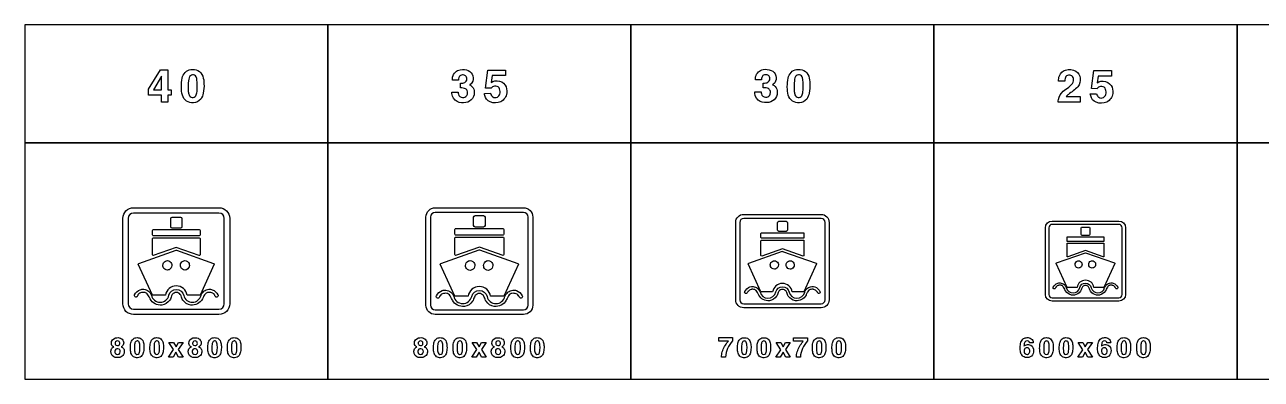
# Model space of a CAD drawing. Extents: x 0 to 18160, y 0 to 2655.
# Drawn here: x 0 to 9262, y 0 to 2655 of the extents above; entities that cross this region are included whole.
import ezdxf

# ---------------------------------------------------------------- set-up
doc = ezdxf.new("R2010")
doc.units = 0
doc.header["$MEASUREMENT"] = 0

msp = doc.modelspace()

# ---------------------------------------------------------------- linework, layer by layer
for points in [[(0, 1770), (2270, 1770), (2270, 2655), (0, 2655)], [(2270, 1770), (4540, 1770), (4540, 2655), (2270, 2655)], [(4540, 1770), (6810, 1770), (6810, 2655), (4540, 2655)], [(6810, 1770), (9080, 1770), (9080, 2655), (6810, 2655)], [(9080, 1770), (11350, 1770), (11350, 2655), (9080, 2655)], [(927.496, 2171.35), (1017.9, 2317.79), (1070.98, 2317.79), (1070.98, 2166.57), (1097.95, 2166.57), (1097.95, 2128.53), (1070.98, 2128.53), (1070.98, 2076.28), (1023.46, 2076.28), (1023.46, 2128.53), (927.496, 2128.53)], [(1023.46, 2269.13), (963.474, 2166.57), (1023.46, 2166.57)], [(0, 0), (2270, 0), (2270, 1770), (0, 1770)], [(2270, 0), (4540, 0), (4540, 1770), (2270, 1770)], [(4540, 0), (6810, 0), (6810, 1770), (4540, 1770)], [(6810, 0), (9080, 0), (9080, 1770), (6810, 1770)], [(9080, 0), (11350, 0), (11350, 1770), (9080, 1770)], [(1115.2, 221.769), (1080.08, 276.319), (1114.84, 276.319), (1133.11, 242.267), (1151.83, 276.319), (1185.98, 276.319), (1150.44, 222.29), (1186.95, 166.272), (1152.4, 166.272), (1132.54, 202.362), (1112.14, 166.272), (1077.99, 166.272)], [(3385.19, 221.769), (3350.07, 276.319), (3384.84, 276.319), (3403.11, 242.267), (3421.83, 276.319), (3455.97, 276.319), (3420.43, 222.29), (3456.95, 166.271), (3422.4, 166.271), (3402.54, 202.361), (3382.14, 166.271), (3347.99, 166.271)], [(5662.41, 221.387), (5627.29, 275.936), (5662.06, 275.936), (5680.33, 241.884), (5699.05, 275.936), (5733.19, 275.936), (5697.65, 221.908), (5734.17, 165.889), (5699.62, 165.889), (5679.76, 201.979), (5659.35, 165.889), (5625.21, 165.889)], [(7925.79, 221.523), (7890.67, 276.072), (7925.43, 276.072), (7943.7, 242.02), (7962.42, 276.072), (7996.57, 276.072), (7961.03, 222.044), (7997.54, 166.025), (7962.99, 166.025), (7943.13, 202.115), (7922.73, 166.025), (7888.58, 166.025)]]:
    msp.add_lwpolyline(points, close=True)
for points in [[(1173.29, 2191.65, -0.0563084), (1179.33, 2254.48, -0.130301), (1201.53, 2298.28, -0.174843), (1243.35, 2319.69, -0.147552), (1296.47, 2313.05, -0.192146), (1333.28, 2269.88, -0.0833996), (1342.52, 2212.85, -0.0545507), (1337.51, 2142.08, -0.116773), (1318.43, 2098, -0.221099), (1263.57, 2070.32, -0.162564), (1212.11, 2082.84, -0.174743), (1180.84, 2128.26, -0.0640867), (1173.37, 2186.95)], [(3199.84, 2150.87), (3246.2, 2150.87, 0.0411845), (3248.26, 2135.66, 0.335066), (3278.75, 2110.39, 0.276505), (3310.74, 2124.92, 0.158203), (3316.31, 2145.65, 0.0878221), (3313.34, 2161.57, 0.217575), (3294.82, 2178.43, 0.0882727), (3273.57, 2181.56), (3262.75, 2181.56), (3262.75, 2216.82, 0.0282129), (3282.34, 2217.42, 0.50028), (3309.32, 2262.91, 0.235001), (3290.79, 2277.96, 0.165496), (3265.12, 2275.67, 0.220849), (3250.9, 2259.12, 0.055705), (3248.02, 2240.92), (3203.2, 2240.92, -0.0488003), (3204.97, 2263.51, -0.30773), (3262.59, 2318.01, -0.146685), (3322.07, 2312.08, -0.469869), (3348.61, 2219.31, -0.0891152), (3336.57, 2207.54), (3332.3, 2204.54, -0.0245333), (3343.48, 2198.14, -0.202429), (3365.75, 2161.45, -0.422325), (3303.08, 2072, -0.154301), (3238.98, 2079.19, -0.287878), (3199.96, 2139.89, -0.0143877)], [(3442.43, 2139.57), (3489.39, 2141.35, 0.0452719), (3495.79, 2125.12, 0.0567733), (3500.53, 2118.25, 0.070207), (3504.95, 2114.77, 0.264984), (3540.97, 2112.87, 0.20748), (3558.38, 2135.98, 0.147389), (3557.24, 2174.01, 0.308532), (3527.86, 2195.42, 0.215743), (3498.08, 2185.19, 0.028781), (3492.71, 2178.95), (3450.09, 2180.96), (3467.91, 2315.64), (3601.95, 2315.64), (3601.95, 2273.77), (3501.51, 2273.77), (3492.55, 2221.76, -0.0211252), (3505.46, 2229.3, -0.121371), (3538.8, 2235.15, -0.244671), (3598.59, 2203.2, -0.173069), (3610.16, 2144.07, -0.256779), (3564.98, 2078.08, -0.199585), (3485.44, 2077.01, -0.245625), (3445.16, 2125.91, -0.0170062)], [(5469.08, 2152.29), (5515.45, 2152.29, 0.0411845), (5517.5, 2137.08, 0.335066), (5547.99, 2111.8, 0.276505), (5579.98, 2126.34, 0.158203), (5585.55, 2147.07, 0.0878221), (5582.59, 2162.99, 0.217575), (5564.07, 2179.85, 0.0882727), (5542.82, 2182.97), (5532, 2182.97), (5532, 2218.24, 0.0282129), (5551.59, 2218.83, 0.50028), (5578.56, 2264.33, 0.235001), (5560.04, 2279.38, 0.165496), (5534.37, 2277.09, 0.220849), (5520.15, 2260.54, 0.055705), (5517.27, 2242.33), (5472.44, 2242.33, -0.0488003), (5474.22, 2264.92, -0.30773), (5531.84, 2319.43, -0.146685), (5591.32, 2313.5, -0.469869), (5617.86, 2220.73, -0.0891152), (5605.81, 2208.96), (5601.55, 2205.96, -0.0245333), (5612.72, 2199.56, -0.202429), (5635, 2162.87, -0.422325), (5572.32, 2073.41, -0.154301), (5508.22, 2080.6, -0.287878), (5469.2, 2141.31, -0.0143877)], [(5711.68, 2191.65, -0.0563084), (5717.72, 2254.48, -0.130301), (5739.91, 2298.28, -0.174843), (5781.74, 2319.69, -0.147552), (5834.86, 2313.05, -0.192146), (5871.67, 2269.88, -0.0833996), (5880.91, 2212.85, -0.0545507), (5875.89, 2142.08, -0.116773), (5856.82, 2098, -0.221099), (5801.96, 2070.32, -0.162564), (5750.5, 2082.84, -0.174743), (5719.22, 2128.26, -0.0640867), (5711.76, 2186.95)], [(7741.06, 2074.79, -0.0640343), (7742.32, 2095.72, -0.161687), (7778.14, 2156.27, -0.0283718), (7819.97, 2188.65, 0.0545111), (7840.86, 2206.58, 0.192461), (7855.83, 2246.12, 0.234238), (7842.24, 2272.5, 0.196223), (7816.93, 2277.28, 0.252425), (7795.01, 2260.1, 0.0856617), (7790.86, 2243.08, 0.0202329), (7790.15, 2231.39), (7743.51, 2231.39, -0.0983795), (7749.55, 2272.7, -0.245047), (7795.72, 2315.83, -0.207102), (7872.69, 2307.49, -0.233443), (7905.15, 2255.16, -0.20961), (7886.99, 2190.98, -0.0785124), (7853.06, 2159.51, 0.0107372), (7817.24, 2133.72, 0.0665092), (7801.37, 2117.68), (7905.86, 2117.68), (7905.86, 2074.79)], [(1224.67, 2161.12, 0.0124589), (1225.19, 2154.8, 0.0668192), (1230.79, 2129.4, 0.615362), (1281.7, 2123.79, 0.0726881), (1287.15, 2136.83, 0.0588562), (1291.85, 2174.11, 0.0389037), (1290.23, 2241.09, 0.084671), (1283.64, 2264.43, 0.156013), (1272.18, 2276.6, 0.143208), (1256.47, 2279.56, 0.172584), (1240.71, 2273.36, 0.132565), (1230.76, 2257.8, 0.0498315), (1226.21, 2236.08, 0.0368731)], [(5763.06, 2161.12, 0.0124589), (5763.57, 2154.8, 0.0668192), (5769.18, 2129.4, 0.615362), (5820.09, 2123.79, 0.0726881), (5825.54, 2136.83, 0.0588562), (5830.24, 2174.11, 0.0389037), (5828.62, 2241.09, 0.084671), (5822.02, 2264.43, 0.156013), (5810.57, 2276.6, 0.143208), (5794.85, 2279.56, 0.172584), (5779.09, 2273.36, 0.132565), (5769.14, 2257.8, 0.0498315), (5764.6, 2236.08, 0.0368731)], [(7981.21, 2136.73), (8028.17, 2138.5, 0.0452719), (8034.56, 2122.27, 0.0567733), (8039.3, 2115.4, 0.070207), (8043.73, 2111.92, 0.264984), (8079.74, 2110.03, 0.20748), (8097.16, 2133.13, 0.147389), (8096.02, 2171.17, 0.308532), (8066.63, 2192.57, 0.215743), (8036.85, 2182.34, 0.028781), (8031.48, 2176.1), (7988.87, 2178.12), (8006.68, 2312.79), (8140.72, 2312.79), (8140.72, 2270.93), (8040.29, 2270.93), (8031.33, 2218.92, -0.0211252), (8044.24, 2226.46, -0.121371), (8077.57, 2232.3, -0.244671), (8137.37, 2200.35, -0.173069), (8148.94, 2141.23, -0.256779), (8103.76, 2075.23, -0.199585), (8024.22, 2074.17, -0.245625), (7983.93, 2123.06, -0.0170062)], [(815, 484.999, -0.414213), (735, 564.999), (735, 1205, -0.414213), (815, 1285), (1455, 1285, -0.414213), (1535, 1205), (1535, 564.999, -0.414213), (1455, 484.999)], [(815, 525), (1455, 525, 0.414213), (1495, 565), (1495, 1205, 0.414213), (1455, 1245), (815, 1245, 0.414213), (775, 1205), (775, 565, 0.414213)], [(1135.56, 1214.93), (1165.85, 1214.93, -0.413723), (1176.38, 1204.41), (1176.38, 1142.42, -0.41375), (1165.85, 1131.91), (1134.52, 1131.91), (1104.24, 1131.91, -0.41375), (1093.71, 1142.42), (1093.71, 1204.41, -0.413723), (1104.24, 1214.93)], [(3075, 485, -0.414213), (3005, 555), (3005, 1215, -0.414213), (3075, 1285), (3735, 1285, -0.414213), (3805, 1215), (3805, 555, -0.414213), (3735, 485)], [(3075, 520), (3735, 520, 0.414213), (3770, 555), (3770, 1215, 0.414213), (3735, 1250), (3075, 1250, 0.414213), (3040, 1215), (3040, 555, 0.414213)], [(3405.58, 1225.25), (3436.81, 1225.25, -0.413723), (3447.67, 1214.39), (3447.67, 1150.47, -0.41375), (3436.81, 1139.63), (3404.51, 1139.63), (3373.27, 1139.63, -0.41375), (3362.42, 1150.47), (3362.42, 1214.39, -0.413723), (3373.27, 1225.25)], [(5385, 534.999, -0.414213), (5325, 594.999), (5325, 1175, -0.414213), (5385, 1235), (5965, 1235, -0.414213), (6025, 1175), (6025, 594.999, -0.414213), (5965, 534.999)], [(5385, 564.999), (5965, 564.999, 0.414213), (5995, 594.999), (5995, 1175, 0.414213), (5965, 1205), (5385, 1205, 0.414213), (5355, 1175), (5355, 594.999, 0.414213)], [(1135.56, 1120.6), (1307.13, 1120.6, -0.413772), (1313.45, 1114.28), (1313.45, 1080.64, -0.413628), (1307.13, 1074.33), (1134.52, 1074.33), (962.949, 1074.33, -0.413628), (956.634, 1080.64), (956.634, 1114.28, -0.413772), (962.949, 1120.6)], [(3405.58, 1127.96), (3582.51, 1127.96, -0.413772), (3589.03, 1121.45), (3589.03, 1086.75, -0.413628), (3582.51, 1080.24), (3404.51, 1080.24), (3227.57, 1080.24, -0.413628), (3221.06, 1086.75), (3221.06, 1121.45, -0.413772), (3227.57, 1127.96)], [(5675.5, 1182.72), (5702.84, 1182.72, -0.413723), (5712.34, 1173.22), (5712.34, 1117.28, -0.41375), (5702.84, 1107.8), (5674.57, 1107.8), (5647.24, 1107.8, -0.41375), (5637.74, 1117.28), (5637.74, 1173.22, -0.413723), (5647.24, 1182.72)], [(7695, 584.999, -0.414213), (7645, 634.999), (7645, 1135, -0.414213), (7695, 1185), (8195, 1185, -0.414213), (8245, 1135), (8245, 634.999, -0.414213), (8195, 584.999)], [(7695, 609.999), (8195, 609.999, 0.414213), (8220, 634.999), (8220, 1135, 0.414213), (8195, 1160), (7695, 1160, 0.414213), (7670, 1135), (7670, 634.999, 0.414213)], [(7945.43, 1140.19), (7968.86, 1140.19, -0.413723), (7977, 1132.04), (7977, 1084.1, -0.41375), (7968.86, 1075.97), (7944.63, 1075.97), (7921.21, 1075.97, -0.41375), (7913.06, 1084.1), (7913.06, 1132.04, -0.413723), (7921.21, 1140.19)], [(1135.53, 1059.46), (1307.13, 1059.46, -0.413661), (1313.45, 1053.15), (1313.45, 932.136, -0.41395), (1307.13, 925.826), (1135, 987.128), (962.867, 925.826, -0.41395), (956.551, 932.136), (956.551, 1053.15, -0.413661), (962.867, 1059.46)], [(3405.54, 1064.91), (3582.51, 1064.91, -0.413661), (3589.03, 1058.4), (3589.03, 933.61, -0.41395), (3582.51, 927.103), (3405, 990.322), (3227.49, 927.103, -0.41395), (3220.97, 933.61), (3220.97, 1058.4, -0.413661), (3227.49, 1064.91)], [(5675.48, 1042.42), (5830.32, 1042.42, -0.413661), (5836.03, 1036.73), (5836.03, 927.534, -0.41395), (5830.32, 921.84), (5675, 977.156), (5519.68, 921.84, -0.41395), (5513.98, 927.534), (5513.98, 1036.73, -0.413661), (5519.68, 1042.42)], [(5675.5, 1097.59), (5830.32, 1097.59, -0.413772), (5836.03, 1091.9), (5836.03, 1061.53, -0.413628), (5830.32, 1055.84), (5674.57, 1055.84), (5519.75, 1055.84, -0.413628), (5514.05, 1061.53), (5514.05, 1091.9, -0.413772), (5519.75, 1097.59)], [(7945.41, 1019.93), (8078.14, 1019.93, -0.413661), (8083.02, 1015.05), (8083.02, 921.458, -0.41395), (8078.14, 916.577), (7945, 963.991), (7811.86, 916.577, -0.41395), (7806.98, 921.458), (7806.98, 1015.05, -0.413661), (7811.86, 1019.93)], [(7945.43, 1067.22), (8078.14, 1067.22, -0.413772), (8083.02, 1062.34), (8083.02, 1036.31, -0.413628), (8078.14, 1031.43), (7944.63, 1031.43), (7811.93, 1031.43, -0.413628), (7807.04, 1036.31), (7807.04, 1062.34, -0.413772), (7811.93, 1067.22)], [(1135.53, 965.851), (1414.94, 867.267, -0.292186), (1419.15, 861.902), (1313.45, 629.908), (1216.28, 629.908, 0.858993), (1053.56, 629.908), (956.551, 629.908), (850.848, 861.902, -0.292186), (855.058, 867.267), (1134.47, 966.036), (1135, 966.036)], [(3405.54, 968.378), (3693.69, 866.713, -0.292186), (3698.03, 861.18), (3589.03, 621.932), (3488.82, 621.932, 0.858993), (3321.01, 621.932), (3220.97, 621.932), (3111.96, 861.18, -0.292186), (3116.31, 866.713), (3404.46, 968.57), (3405, 968.57)], [(5675.48, 957.956), (5927.6, 868.999, -0.292186), (5931.4, 864.158), (5836.03, 654.816), (5748.34, 654.816, 0.858993), (5601.51, 654.816), (5513.98, 654.816), (5418.59, 864.158, -0.292186), (5422.39, 868.999), (5674.53, 958.124), (5675, 958.124)], [(7945.41, 947.534), (8161.52, 871.285, -0.292186), (8164.78, 867.135), (8083.02, 687.699), (8007.86, 687.699, 0.858993), (7882.01, 687.699), (7806.98, 687.699), (7725.22, 867.135, -0.292186), (7728.48, 871.285), (7944.8, 947.677)], [(1034.48, 853.036, -0.297594), (1055.25, 885.65, -0.102933), (1068.13, 888.337, -0.308707), (1099.22, 866.545, -0.0942109), (1101.78, 853.036, -0.297594), (1081.01, 820.421, -0.102933), (1068.13, 817.734, -0.308707), (1037.04, 839.526, -0.0942109)], [(1165.81, 853.036, -0.297594), (1186.59, 885.65, -0.102933), (1199.46, 888.337, -0.308707), (1230.55, 866.545, -0.0942109), (1233.11, 853.036, -0.297594), (1212.34, 820.421, -0.102933), (1199.46, 817.734, -0.308707), (1168.37, 839.526, -0.0942109)], [(3301.34, 852.036, -0.297594), (3322.76, 885.67, -0.102933), (3336.04, 888.441, -0.308707), (3368.1, 865.967, -0.0942109), (3370.74, 852.036, -0.297594), (3349.32, 818.401, -0.102933), (3336.04, 815.63, -0.308707), (3303.98, 838.104, -0.0942109)], [(3436.78, 852.036, -0.297594), (3458.2, 885.67, -0.102933), (3471.48, 888.441, -0.308707), (3503.54, 865.967, -0.0942109), (3506.18, 852.036, -0.297594), (3484.76, 818.401, -0.102933), (3471.48, 815.63, -0.308707), (3439.42, 838.104, -0.0942109)], [(5584.29, 856.157, -0.297594), (5603.04, 885.587, -0.102933), (5614.66, 888.011, -0.308707), (5642.71, 868.347, -0.0942109), (5645.02, 856.157, -0.297594), (5626.28, 826.727, -0.102933), (5614.66, 824.302, -0.308707), (5586.6, 843.967, -0.0942109)], [(5702.8, 856.157, -0.297594), (5721.55, 885.587, -0.102933), (5733.17, 888.011, -0.308707), (5761.22, 868.347, -0.0942109), (5763.53, 856.157, -0.297594), (5744.79, 826.727, -0.102933), (5733.17, 824.302, -0.308707), (5705.12, 843.967, -0.0942109)], [(7867.25, 860.276, -0.297594), (7883.32, 885.501, -0.102933), (7893.28, 887.58, -0.308707), (7917.32, 870.725, -0.0942109), (7919.3, 860.276, -0.297594), (7903.24, 835.05, -0.102933), (7893.28, 832.972, -0.308707), (7869.23, 849.827, -0.0942109)], [(7968.83, 860.276, -0.297594), (7984.9, 885.501, -0.102933), (7994.86, 887.58, -0.308707), (8018.9, 870.725, -0.0942109), (8020.88, 860.276, -0.297594), (8004.82, 835.05, -0.102933), (7994.86, 832.972, -0.308707), (7970.81, 849.827, -0.0942109)], [(1320.42, 628.429, -0.0851516), (1330.51, 646.599, -0.0563249), (1342.09, 658.946, -0.144886), (1378.93, 673.843, -0.128188), (1404.2, 670.876, -0.204951), (1446.94, 631.952, -0.175996), (1448.42, 625.332, -0.420945), (1433.47, 615.28, -0.06103), (1431.78, 616.478, -0.107973), (1425.04, 625.869, 0.0280616), (1422.94, 630.026, 0.0253056), (1420.2, 633.731, 0.177761), (1394.51, 650.035, 0.00448601), (1392.62, 650.336, 0.0208073), (1387.35, 650.833, 0.0474973), (1371.98, 650.338, 0.0708054), (1365.04, 648.517, 0.119353), (1352.82, 639.861, 0.0254735), (1342.09, 623.818, 0.0355848), (1330.92, 601.484, -0.306021), (1242.91, 555.637, -0.199906), (1183.96, 592.778, -0.111577), (1176.59, 608.024, 0.0188425), (1171.11, 623.818, 0.101092), (1165.01, 635.273, 0.185486), (1135, 650.153, 0.185486), (1104.99, 635.273, 0.101092), (1098.89, 623.818, 0.0188425), (1093.41, 608.024, -0.111577), (1086.04, 592.778, -0.199906), (1027.09, 555.637, -0.306021), (939.073, 601.484, 0.0355848), (927.914, 623.818, 0.0254735), (917.174, 639.861, 0.119353), (904.964, 648.517, 0.0708054), (898.013, 650.338, 0.0474973), (882.645, 650.833, 0.0208073), (877.382, 650.336, 0.00448601), (875.485, 650.035, 0.177761), (849.794, 633.731, 0.0253056), (847.059, 630.026, 0.0280616), (844.954, 625.869, -0.107973), (838.213, 616.478, -0.06103), (836.532, 615.28, -0.420945), (821.582, 625.332, -0.175996), (823.055, 631.952, -0.204951), (865.8, 670.876, -0.128188), (891.066, 673.843, -0.144886), (927.914, 658.946, -0.0563249), (939.495, 646.599, -0.081609), (949.283, 629.243, 0.803122), (1079.76, 629.009, -0.795636), (1190.63, 627.515, 0.790253)], [(3596.22, 620.407, -0.0851516), (3606.62, 639.145, -0.0563249), (3618.56, 651.878, -0.144886), (3656.56, 667.241, -0.128188), (3682.62, 664.182, -0.204951), (3726.7, 624.041, -0.175996), (3728.22, 617.214, -0.420945), (3712.8, 606.847, -0.06103), (3711.06, 608.083, -0.107973), (3704.11, 617.767, 0.0280616), (3701.94, 622.054, 0.0253056), (3699.12, 625.875, 0.177761), (3672.63, 642.689, 0.00448601), (3670.67, 642.999, 0.0208073), (3665.24, 643.512, 0.0474973), (3649.39, 643.001, 0.0708054), (3642.23, 641.123, 0.119353), (3629.63, 632.196, 0.0254735), (3618.56, 615.653, 0.0355848), (3607.05, 592.62, -0.306021), (3516.29, 545.339, -0.199906), (3455.49, 583.641, -0.111577), (3447.89, 599.364, 0.0188425), (3442.24, 615.653, 0.101092), (3435.94, 627.465, 0.185486), (3405, 642.81, 0.185486), (3374.06, 627.465, 0.101092), (3367.76, 615.653, 0.0188425), (3362.11, 599.364, -0.111577), (3354.51, 583.641, -0.199906), (3293.71, 545.339, -0.306021), (3202.95, 592.62, 0.0355848), (3191.44, 615.653, 0.0254735), (3180.36, 632.196, 0.119353), (3167.77, 641.123, 0.0708054), (3160.6, 643.001, 0.0474973), (3144.76, 643.512, 0.0208073), (3139.33, 642.999, 0.00448601), (3137.37, 642.689, 0.177761), (3110.88, 625.875, 0.0253056), (3108.06, 622.054, 0.0280616), (3105.89, 617.767, -0.107973), (3098.93, 608.083, -0.06103), (3097.2, 606.847, -0.420945), (3081.78, 617.214, -0.175996), (3083.3, 624.041, -0.204951), (3127.38, 664.182, -0.128188), (3153.44, 667.241, -0.144886), (3191.44, 651.878, -0.0563249), (3203.38, 639.145, -0.081609), (3213.48, 621.247, 0.803122), (3348.03, 621.006, -0.795636), (3462.37, 619.465, 0.790253)], [(5842.32, 653.481, -0.0851516), (5851.42, 669.877, -0.0563249), (5861.87, 681.019, -0.144886), (5895.12, 694.461, -0.128188), (5917.92, 691.784, -0.204951), (5956.49, 656.661, -0.175996), (5957.82, 650.687, -0.420945), (5944.33, 641.616, -0.06103), (5942.8, 642.697, -0.107973), (5936.72, 651.171, 0.0280616), (5934.83, 654.922, 0.0253056), (5932.35, 658.266, 0.177761), (5909.18, 672.978, 0.00448601), (5907.47, 673.249, 0.0208073), (5902.71, 673.698, 0.0474973), (5888.84, 673.251, 0.0708054), (5882.58, 671.608, 0.119353), (5871.55, 663.797, 0.0254735), (5861.87, 649.321, 0.0355848), (5851.79, 629.168, -0.306021), (5772.38, 587.797, -0.199906), (5719.18, 621.311, -0.111577), (5712.53, 635.069, 0.0188425), (5707.59, 649.321, 0.101092), (5702.08, 659.657, 0.185486), (5675, 673.084, 0.185486), (5647.92, 659.657, 0.101092), (5642.41, 649.321, 0.0188425), (5637.47, 635.069, -0.111577), (5630.82, 621.311, -0.199906), (5577.62, 587.797, -0.306021), (5498.2, 629.168, 0.0355848), (5488.14, 649.321, 0.0254735), (5478.44, 663.797, 0.119353), (5467.43, 671.608, 0.0708054), (5461.15, 673.251, 0.0474973), (5447.29, 673.698, 0.0208073), (5442.54, 673.249, 0.00448601), (5440.83, 672.978, 0.177761), (5417.64, 658.266, 0.0253056), (5415.17, 654.922, 0.0280616), (5413.28, 651.171, -0.107973), (5407.19, 642.697, -0.06103), (5405.68, 641.616, -0.420945), (5392.19, 650.687, -0.175996), (5393.51, 656.661, -0.204951), (5432.09, 691.784, -0.128188), (5454.89, 694.461, -0.144886), (5488.14, 681.019, -0.0563249), (5498.59, 669.877, -0.081609), (5507.42, 654.216, 0.803122), (5625.15, 654.005, -0.795636), (5725.2, 652.656, 0.790253)], [(8088.42, 686.555, -0.0851516), (8096.21, 700.609, -0.0563249), (8105.17, 710.159, -0.144886), (8133.67, 721.681, -0.128188), (8153.21, 719.386, -0.204951), (8186.27, 689.28, -0.175996), (8187.41, 684.16, -0.420945), (8175.85, 676.385, -0.06103), (8174.55, 677.312, -0.107973), (8169.34, 684.575, 0.0280616), (8167.71, 687.79, 0.0253056), (8165.59, 690.656, 0.177761), (8145.72, 703.266, 0.00448601), (8144.26, 703.499, 0.0208073), (8140.18, 703.884, 0.0474973), (8128.29, 703.501, 0.0708054), (8122.92, 702.092, 0.119353), (8113.48, 695.397, 0.0254735), (8105.17, 682.989, 0.0355848), (8096.54, 665.715, -0.306021), (8028.47, 630.254, -0.199906), (7982.86, 658.981, -0.111577), (7977.16, 670.773, 0.0188425), (7972.93, 682.989, 0.101092), (7968.21, 691.849, 0.185486), (7945, 703.358, 0.185486), (7921.79, 691.849, 0.101092), (7917.07, 682.989, 0.0188425), (7912.84, 670.773, -0.111577), (7907.14, 658.981, -0.199906), (7861.54, 630.254, -0.306021), (7793.46, 665.715, 0.0355848), (7784.83, 682.989, 0.0254735), (7776.52, 695.397, 0.119353), (7767.08, 702.092, 0.0708054), (7761.7, 703.501, 0.0474973), (7749.82, 703.884, 0.0208073), (7745.75, 703.499, 0.00448601), (7744.28, 703.266, 0.177761), (7724.41, 690.656, 0.0253056), (7722.29, 687.79, 0.0280616), (7720.66, 684.575, -0.107973), (7715.45, 677.312, -0.06103), (7714.15, 676.385, -0.420945), (7702.59, 684.16, -0.175996), (7703.73, 689.28, -0.204951), (7736.79, 719.386, -0.128188), (7756.33, 721.681, -0.144886), (7784.83, 710.159, -0.0563249), (7793.79, 700.609, -0.081609), (7801.36, 687.185, 0.803122), (7902.28, 687.004, -0.795636), (7988.03, 685.848, 0.790253)], [(667.968, 242.323, -0.0382282), (664.485, 243.627, -0.270406), (649.106, 267.703, -0.377372), (679.437, 309.622, -0.15371), (717.921, 307.513, -0.416366), (738.324, 258.058, -0.173733), (723.774, 243.674), (722.328, 242.987, -0.0479914), (731.997, 238.034, -0.173856), (743.608, 221.873, -0.440125), (712.542, 164.243, -0.184), (667.115, 168.106, -0.410286), (649.627, 226.897, -0.151435), (664.035, 240.357)], [(677.305, 267.821, 0.0587981), (678.182, 263.887, 0.18403), (685.267, 254.717, 0.217144), (702.684, 253.485, 0.192437), (710.883, 260.57, 0.157808), (712.542, 273.982, 0.166677), (707.968, 282.821, 0.173614), (695.954, 287.323, 0.2359), (681.001, 280.902, 0.184791)], [(791.138, 234.258, -0.0563084), (794.763, 271.959, -0.130301), (808.081, 298.238, -0.174843), (833.176, 311.082, -0.147552), (865.048, 307.101, -0.192146), (887.133, 281.201, -0.0833996), (892.678, 246.983, -0.0545507), (889.668, 204.518, -0.116773), (878.223, 178.073, -0.221099), (845.308, 161.461, -0.162564), (814.432, 168.973, -0.174743), (795.664, 196.224, -0.0640867), (791.185, 231.438)], [(821.967, 215.94, 0.0124589), (822.275, 212.149, 0.0668192), (825.64, 196.912, 0.615362), (856.185, 193.547, 0.0726881), (859.455, 201.367, 0.0588562), (862.275, 223.736, 0.0389037), (861.304, 263.926, 0.084671), (857.346, 277.93, 0.156013), (850.474, 285.229, 0.143208), (841.043, 287.006, 0.172584), (831.588, 283.286, 0.132565), (825.616, 273.949, 0.0498315), (822.891, 260.916, 0.0368731)], [(937.884, 234.249, -0.0563084), (941.51, 271.95, -0.130301), (954.827, 298.23, -0.174843), (979.922, 311.073, -0.147552), (1011.79, 307.092, -0.192146), (1033.88, 281.192, -0.0833996), (1039.42, 246.974, -0.0545507), (1036.41, 204.509, -0.116773), (1024.97, 178.064, -0.221099), (992.054, 161.452, -0.162564), (961.178, 168.964, -0.174743), (942.41, 196.215, -0.0640867), (937.931, 231.429)], [(968.713, 215.931, 0.0124589), (969.021, 212.14, 0.0668192), (972.386, 196.903, 0.615362), (1002.93, 193.538, 0.0726881), (1006.2, 201.358, 0.0588562), (1009.02, 223.727, 0.0389037), (1008.05, 263.917, 0.084671), (1004.09, 277.922, 0.156013), (997.22, 285.22, 0.143208), (987.789, 286.997, 0.172584), (978.334, 283.277, 0.132565), (972.363, 273.94, 0.0498315), (969.637, 260.907, 0.0368731)], [(1248.01, 242.296, -0.0382282), (1244.53, 243.599, -0.270406), (1229.15, 267.675, -0.377372), (1259.48, 309.594, -0.15371), (1297.96, 307.485, -0.416366), (1318.36, 258.03, -0.173733), (1303.82, 243.646), (1302.37, 242.959, -0.0479914), (1312.04, 238.007, -0.173856), (1323.65, 221.846, -0.440125), (1292.58, 164.215, -0.184), (1247.16, 168.078, -0.410286), (1229.67, 226.869, -0.151435), (1244.08, 240.329)], [(1257.35, 267.793, 0.0587981), (1258.22, 263.86, 0.18403), (1265.31, 254.689, 0.217144), (1282.73, 253.457, 0.192437), (1290.92, 260.542, 0.157808), (1292.58, 273.955, 0.166677), (1288.01, 282.793, 0.173614), (1276, 287.296, 0.2359), (1261.04, 280.874, 0.184791)], [(1371.18, 234.284, -0.0563084), (1374.8, 271.986, -0.130301), (1388.12, 298.265, -0.174843), (1413.22, 311.109, -0.147552), (1445.09, 307.128, -0.192146), (1467.17, 281.228, -0.0833996), (1472.72, 247.01, -0.0545507), (1469.71, 204.545, -0.116773), (1458.26, 178.1, -0.221099), (1425.35, 161.488, -0.162564), (1394.47, 169, -0.174743), (1375.71, 196.251, -0.0640867), (1371.23, 231.465)], [(1402.01, 215.967, 0.0124589), (1402.32, 212.175, 0.0668192), (1405.68, 196.939, 0.615362), (1436.23, 193.574, 0.0726881), (1439.5, 201.394, 0.0588562), (1442.32, 223.763, 0.0389037), (1441.34, 263.953, 0.084671), (1437.39, 277.957, 0.156013), (1430.52, 285.256, 0.143208), (1421.08, 287.033, 0.172584), (1411.63, 283.313, 0.132565), (1405.66, 273.976, 0.0498315), (1402.93, 260.943, 0.0368731)], [(1517.93, 234.312, -0.0563084), (1521.55, 272.013, -0.130301), (1534.87, 298.293, -0.174843), (1559.96, 311.136, -0.147552), (1591.84, 307.155, -0.192146), (1613.92, 281.255, -0.0833996), (1619.47, 247.037, -0.0545507), (1616.46, 204.573, -0.116773), (1605.01, 178.127, -0.221099), (1572.1, 161.516, -0.162564), (1541.22, 169.028, -0.174743), (1522.45, 196.279, -0.0640867), (1517.97, 231.492)], [(1548.75, 215.994, 0.0124589), (1549.06, 212.203, 0.0668192), (1552.43, 196.966, 0.615362), (1582.97, 193.601, 0.0726881), (1586.24, 201.421, 0.0588562), (1589.06, 223.791, 0.0389037), (1588.09, 263.98, 0.084671), (1584.13, 277.985, 0.156013), (1577.26, 285.283, 0.143208), (1567.83, 287.061, 0.172584), (1558.38, 283.34, 0.132565), (1552.4, 274.004, 0.0498315), (1549.68, 260.971, 0.0368731)], [(2937.96, 242.323, -0.0382282), (2934.48, 243.627, -0.270406), (2919.1, 267.702, -0.377372), (2949.43, 309.622, -0.15371), (2987.91, 307.513, -0.416366), (3008.32, 258.058, -0.173733), (2993.77, 243.674), (2992.32, 242.987, -0.0479914), (3001.99, 238.034, -0.173856), (3013.6, 221.873, -0.440125), (2982.54, 164.243, -0.184), (2937.11, 168.105, -0.410286), (2919.62, 226.897, -0.151435), (2934.03, 240.357)], [(2947.3, 267.821, 0.0587981), (2948.18, 263.887, 0.18403), (2955.26, 254.717, 0.217144), (2972.68, 253.485, 0.192437), (2980.88, 260.57, 0.157808), (2982.54, 273.982, 0.166677), (2977.96, 282.821, 0.173614), (2965.95, 287.323, 0.2359), (2951, 280.902, 0.184791)], [(3061.13, 234.257, -0.0563084), (3064.76, 271.959, -0.130301), (3078.07, 298.238, -0.174843), (3103.17, 311.082, -0.147552), (3135.04, 307.101, -0.192146), (3157.13, 281.2, -0.0833996), (3162.67, 246.982, -0.0545507), (3159.66, 204.518, -0.116773), (3148.22, 178.073, -0.221099), (3115.3, 161.461, -0.162564), (3084.43, 168.973, -0.174743), (3065.66, 196.224, -0.0640867), (3061.18, 231.437)], [(3091.96, 215.94, 0.0124589), (3092.27, 212.148, 0.0668192), (3095.63, 196.911, 0.615362), (3126.18, 193.546, 0.0726881), (3129.45, 201.366, 0.0588562), (3132.27, 223.736, 0.0389037), (3131.3, 263.926, 0.084671), (3127.34, 277.93, 0.156013), (3120.47, 285.229, 0.143208), (3111.04, 287.006, 0.172584), (3101.58, 283.286, 0.132565), (3095.61, 273.949, 0.0498315), (3092.89, 260.916, 0.0368731)], [(3207.88, 234.248, -0.0563084), (3211.5, 271.95, -0.130301), (3224.82, 298.229, -0.174843), (3249.92, 311.073, -0.147552), (3281.79, 307.092, -0.192146), (3303.87, 281.192, -0.0833996), (3309.42, 246.974, -0.0545507), (3306.41, 204.509, -0.116773), (3294.96, 178.064, -0.221099), (3262.05, 161.452, -0.162564), (3231.17, 168.964, -0.174743), (3212.4, 196.215, -0.0640867), (3207.93, 231.428)], [(3238.71, 215.931, 0.0124589), (3239.02, 212.139, 0.0668192), (3242.38, 196.902, 0.615362), (3272.93, 193.537, 0.0726881), (3276.2, 201.357, 0.0588562), (3279.02, 223.727, 0.0389037), (3278.04, 263.917, 0.084671), (3274.09, 277.921, 0.156013), (3267.21, 285.22, 0.143208), (3257.78, 286.997, 0.172584), (3248.33, 283.277, 0.132565), (3242.36, 273.94, 0.0498315), (3239.63, 260.907, 0.0368731)], [(3518, 242.296, -0.0382282), (3514.52, 243.599, -0.270406), (3499.14, 267.675, -0.377372), (3529.47, 309.594, -0.15371), (3567.96, 307.485, -0.416366), (3588.36, 258.03, -0.173733), (3573.81, 243.646), (3572.36, 242.959, -0.0479914), (3582.03, 238.007, -0.173856), (3593.64, 221.845, -0.440125), (3562.58, 164.215, -0.184), (3517.15, 168.078, -0.410286), (3499.66, 226.869, -0.151435), (3514.07, 240.329)], [(3527.34, 267.793, 0.0587981), (3528.22, 263.86, 0.18403), (3535.3, 254.689, 0.217144), (3552.72, 253.457, 0.192437), (3560.92, 260.542, 0.157808), (3562.58, 273.954, 0.166677), (3558, 282.793, 0.173614), (3545.99, 287.296, 0.2359), (3531.04, 280.874, 0.184791)], [(3641.17, 234.284, -0.0563084), (3644.8, 271.986, -0.130301), (3658.12, 298.265, -0.174843), (3683.21, 311.109, -0.147552), (3715.08, 307.128, -0.192146), (3737.17, 281.227, -0.0833996), (3742.71, 247.009, -0.0545507), (3739.7, 204.545, -0.116773), (3728.26, 178.099, -0.221099), (3695.34, 161.488, -0.162564), (3664.47, 169, -0.174743), (3645.7, 196.251, -0.0640867), (3641.22, 231.464)], [(3672, 215.967, 0.0124589), (3672.31, 212.175, 0.0668192), (3675.68, 196.938, 0.615362), (3706.22, 193.573, 0.0726881), (3709.49, 201.393, 0.0588562), (3712.31, 223.763, 0.0389037), (3711.34, 263.953, 0.084671), (3707.38, 277.957, 0.156013), (3700.51, 285.256, 0.143208), (3691.08, 287.033, 0.172584), (3681.62, 283.313, 0.132565), (3675.65, 273.976, 0.0498315), (3672.93, 260.943, 0.0368731)], [(3787.92, 234.312, -0.0563084), (3791.54, 272.013, -0.130301), (3804.86, 298.293, -0.174843), (3829.96, 311.136, -0.147552), (3861.83, 307.155, -0.192146), (3883.91, 281.255, -0.0833996), (3889.46, 247.037, -0.0545507), (3886.45, 204.572, -0.116773), (3875, 178.127, -0.221099), (3842.09, 161.515, -0.162564), (3811.21, 169.027, -0.174743), (3792.45, 196.278, -0.0640867), (3787.97, 231.492)], [(3818.75, 215.994, 0.0124589), (3819.06, 212.203, 0.0668192), (3822.42, 196.966, 0.615362), (3852.97, 193.601, 0.0726881), (3856.24, 201.421, 0.0588562), (3859.06, 223.79, 0.0389037), (3858.09, 263.98, 0.084671), (3854.13, 277.985, 0.156013), (3847.26, 285.283, 0.143208), (3837.82, 287.06, 0.172584), (3828.37, 283.34, 0.132565), (3822.4, 274.004, 0.0498315), (3819.67, 260.97, 0.0368731)], [(5197.97, 311.538), (5301.72, 311.538), (5301.72, 287.747, 0.17337), (5248.52, 165.709), (5218.19, 165.709, -0.0554097), (5224.99, 205.33, -0.10295), (5266.79, 281.111), (5270.2, 285.353), (5197.97, 285.353)], [(5338.35, 233.875, -0.0563084), (5341.98, 271.576, -0.130301), (5355.29, 297.856, -0.174843), (5380.39, 310.699, -0.147552), (5412.26, 306.718, -0.192146), (5434.35, 280.818, -0.0833996), (5439.89, 246.6, -0.0545507), (5436.88, 204.136, -0.116773), (5425.44, 177.69, -0.221099), (5392.52, 161.079, -0.162564), (5361.65, 168.591, -0.174743), (5342.88, 195.842, -0.0640867), (5338.4, 231.055)], [(5369.18, 215.557, 0.0124589), (5369.49, 211.766, 0.0668192), (5372.85, 196.529, 0.615362), (5403.4, 193.164, 0.0726881), (5406.67, 200.984, 0.0588562), (5409.49, 223.354, 0.0389037), (5408.52, 263.543, 0.084671), (5404.56, 277.548, 0.156013), (5397.69, 284.846, 0.143208), (5388.26, 286.624, 0.172584), (5378.8, 282.903, 0.132565), (5372.83, 273.567, 0.0498315), (5370.1, 260.534, 0.0368731)], [(5485.1, 233.866, -0.0563084), (5488.72, 271.567, -0.130301), (5502.04, 297.847, -0.174843), (5527.14, 310.69, -0.147552), (5559.01, 306.709, -0.192146), (5581.09, 280.809, -0.0833996), (5586.64, 246.591, -0.0545507), (5583.63, 204.127, -0.116773), (5572.18, 177.681, -0.221099), (5539.27, 161.07, -0.162564), (5508.39, 168.582, -0.174743), (5489.62, 195.833, -0.0640867), (5485.14, 231.046)], [(5515.93, 215.548, 0.0124589), (5516.24, 211.757, 0.0668192), (5519.6, 196.52, 0.615362), (5550.14, 193.155, 0.0726881), (5553.41, 200.975, 0.0588562), (5556.23, 223.345, 0.0389037), (5555.26, 263.534, 0.084671), (5551.31, 277.539, 0.156013), (5544.43, 284.837, 0.143208), (5535, 286.615, 0.172584), (5525.55, 282.894, 0.132565), (5519.58, 273.558, 0.0498315), (5516.85, 260.525, 0.0368731)], [(5759.16, 311.51), (5862.9, 311.51), (5862.9, 287.719, 0.17337), (5809.7, 165.681), (5779.37, 165.681, -0.0554097), (5786.17, 205.302, -0.10295), (5827.97, 281.084), (5831.39, 285.325), (5759.16, 285.325)], [(5899.54, 233.902, -0.0563084), (5903.16, 271.603, -0.130301), (5916.48, 297.883, -0.174843), (5941.57, 310.726, -0.147552), (5973.45, 306.745, -0.192146), (5995.53, 280.845, -0.0833996), (6001.08, 246.627, -0.0545507), (5998.07, 204.162, -0.116773), (5986.62, 177.717, -0.221099), (5953.71, 161.106, -0.162564), (5922.83, 168.618, -0.174743), (5904.06, 195.869, -0.0640867), (5899.58, 231.082)], [(5930.36, 215.584, 0.0124589), (5930.67, 211.793, 0.0668192), (5934.04, 196.556, 0.615362), (5964.58, 193.191, 0.0726881), (5967.85, 201.011, 0.0588562), (5970.67, 223.381, 0.0389037), (5969.7, 263.57, 0.084671), (5965.74, 277.575, 0.156013), (5958.87, 284.873, 0.143208), (5949.44, 286.651, 0.172584), (5939.99, 282.93, 0.132565), (5934.01, 273.594, 0.0498315), (5931.29, 260.561, 0.0368731)], [(6046.28, 233.929, -0.0563084), (6049.91, 271.631, -0.130301), (6063.22, 297.91, -0.174843), (6088.32, 310.754, -0.147552), (6120.19, 306.773, -0.192146), (6142.28, 280.872, -0.0833996), (6147.82, 246.654, -0.0545507), (6144.81, 204.19, -0.116773), (6133.37, 177.744, -0.221099), (6100.45, 161.133, -0.162564), (6069.58, 168.645, -0.174743), (6050.81, 195.896, -0.0640867), (6046.33, 231.109)], [(6077.11, 215.612, 0.0124589), (6077.42, 211.82, 0.0668192), (6080.78, 196.583, 0.615362), (6111.33, 193.218, 0.0726881), (6114.6, 201.038, 0.0588562), (6117.42, 223.408, 0.0389037), (6116.45, 263.597, 0.084671), (6112.49, 277.602, 0.156013), (6105.62, 284.901, 0.143208), (6096.19, 286.678, 0.172584), (6086.73, 282.958, 0.132565), (6080.76, 273.621, 0.0498315), (6078.04, 260.588, 0.0368731)], [(7553.86, 273.901), (7525.61, 273.901, 0.0333099), (7523.62, 279.233, 0.308433), (7507.89, 287.93, 0.256298), (7491.16, 277.717, 0.0718547), (7486.8, 266.674, 0.0422837), (7483.79, 247.859, -0.0343264), (7495.07, 255.821, -0.198215), (7524.83, 258.546, -0.294049), (7555.09, 226.603, -0.195966), (7547.53, 181.769, -0.251599), (7509.24, 161.911, -0.162734), (7477.67, 171.224, -0.142524), (7461.25, 194.636, -0.0867955), (7455.85, 229.162, -0.0561633), (7459.19, 267.835, -0.143087), (7476.02, 299.778, -0.165016), (7500.4, 311.366, -0.137094), (7531.63, 307.598, -0.238813), (7552.18, 282.1, -0.0169871)], [(7601.73, 234.02, -0.0563084), (7605.35, 271.721, -0.130301), (7618.67, 298.001, -0.174843), (7643.77, 310.845, -0.147552), (7675.64, 306.864, -0.192146), (7697.72, 280.963, -0.0833996), (7703.27, 246.745, -0.0545507), (7700.26, 204.281, -0.116773), (7688.81, 177.835, -0.221099), (7655.9, 161.224, -0.162564), (7625.02, 168.736, -0.174743), (7606.25, 195.987, -0.0640867), (7601.78, 231.2)], [(7632.56, 215.702, 0.0124589), (7632.86, 211.911, 0.0668192), (7636.23, 196.674, 0.615362), (7666.78, 193.309, 0.0726881), (7670.05, 201.129, 0.0588562), (7672.86, 223.499, 0.0389037), (7671.89, 263.688, 0.084671), (7667.94, 277.693, 0.156013), (7661.06, 284.992, 0.143208), (7651.63, 286.769, 0.172584), (7642.18, 283.048, 0.132565), (7636.21, 273.712, 0.0498315), (7633.48, 260.679, 0.0368731)], [(7748.47, 234.02, -0.0563084), (7752.1, 271.721, -0.130301), (7765.42, 298.001, -0.174843), (7790.51, 310.845, -0.147552), (7822.38, 306.864, -0.192146), (7844.47, 280.963, -0.0833996), (7850.01, 246.745, -0.0545507), (7847, 204.281, -0.116773), (7835.56, 177.835, -0.221099), (7802.64, 161.224, -0.162564), (7771.77, 168.736, -0.174743), (7753, 195.987, -0.0640867), (7748.52, 231.2)], [(7779.3, 215.702, 0.0124589), (7779.61, 211.911, 0.0668192), (7782.98, 196.674, 0.615362), (7813.52, 193.309, 0.0726881), (7816.79, 201.129, 0.0588562), (7819.61, 223.499, 0.0389037), (7818.64, 263.688, 0.084671), (7814.68, 277.693, 0.156013), (7807.81, 284.992, 0.143208), (7798.38, 286.769, 0.172584), (7788.92, 283.048, 0.132565), (7782.95, 273.712, 0.0498315), (7780.23, 260.679, 0.0368731)], [(8133.77, 273.892), (8105.52, 273.892, 0.0333099), (8103.53, 279.224, 0.308433), (8087.8, 287.92, 0.256298), (8071.07, 277.707, 0.0718547), (8066.71, 266.664, 0.0422837), (8063.7, 247.849, -0.0343264), (8074.98, 255.811, -0.198215), (8104.74, 258.536, -0.294049), (8135, 226.593, -0.195966), (8127.44, 181.759, -0.251599), (8089.15, 161.902, -0.162734), (8057.58, 171.214, -0.142524), (8041.16, 194.627, -0.0867955), (8035.76, 229.153, -0.0561633), (8039.1, 267.826, -0.143087), (8055.93, 299.769, -0.165016), (8080.31, 311.356, -0.137094), (8111.54, 307.589, -0.238813), (8132.09, 282.091, -0.0169871)], [(8181.64, 234.038, -0.0563084), (8185.26, 271.739, -0.130301), (8198.58, 298.019, -0.174843), (8223.68, 310.862, -0.147552), (8255.55, 306.881, -0.192146), (8277.63, 280.981, -0.0833996), (8283.18, 246.763, -0.0545507), (8280.17, 204.298, -0.116773), (8268.72, 177.853, -0.221099), (8235.81, 161.242, -0.162564), (8204.93, 168.754, -0.174743), (8186.16, 196.005, -0.0640867), (8181.69, 231.218)], [(8212.47, 215.72, 0.0124589), (8212.78, 211.929, 0.0668192), (8216.14, 196.692, 0.615362), (8246.69, 193.327, 0.0726881), (8249.96, 201.147, 0.0588562), (8252.78, 223.517, 0.0389037), (8251.8, 263.706, 0.084671), (8247.85, 277.711, 0.156013), (8240.97, 285.009, 0.143208), (8231.54, 286.787, 0.172584), (8222.09, 283.066, 0.132565), (8216.12, 273.73, 0.0498315), (8213.39, 260.697, 0.0368731)], [(8328.38, 234.065, -0.0563084), (8332.01, 271.767, -0.130301), (8345.33, 298.046, -0.174843), (8370.42, 310.89, -0.147552), (8402.29, 306.909, -0.192146), (8424.38, 281.008, -0.0833996), (8429.92, 246.79, -0.0545507), (8426.92, 204.326, -0.116773), (8415.47, 177.88, -0.221099), (8382.55, 161.269, -0.162564), (8351.68, 168.781, -0.174743), (8332.91, 196.032, -0.0640867), (8328.43, 231.245)], [(8359.21, 215.748, 0.0124589), (8359.52, 211.956, 0.0668192), (8362.89, 196.719, 0.615362), (8393.43, 193.354, 0.0726881), (8396.7, 201.174, 0.0588562), (8399.52, 223.544, 0.0389037), (8398.55, 263.733, 0.084671), (8394.59, 277.738, 0.156013), (8387.72, 285.037, 0.143208), (8378.29, 286.814, 0.172584), (8368.84, 283.094, 0.132565), (8362.86, 273.757, 0.0498315), (8360.14, 260.724, 0.0368731)], [(674.84, 207.087, 0.0490068), (675.764, 200.381, 0.121824), (679.864, 191.992, 0.229649), (696.878, 185.641, 0.256774), (712.873, 195.57, 0.178638), (714.674, 215.12, 0.196143), (706.475, 226.186, 0.197496), (689.082, 228.271, 0.222887), (677.163, 219.006, 0.124888)], [(1254.88, 207.059, 0.0490068), (1255.81, 200.353, 0.121824), (1259.91, 191.964, 0.229649), (1276.92, 185.613, 0.256774), (1292.91, 195.542, 0.178638), (1294.72, 215.092, 0.196143), (1286.52, 226.158, 0.197496), (1269.12, 228.244, 0.222887), (1257.2, 218.978, 0.124888)], [(2944.83, 207.086, 0.0490068), (2945.76, 200.38, 0.121824), (2949.86, 191.992, 0.229649), (2966.87, 185.641, 0.256774), (2982.87, 195.57, 0.178638), (2984.67, 215.12, 0.196143), (2976.47, 226.186, 0.197496), (2959.08, 228.271, 0.222887), (2947.16, 219.006, 0.124888)], [(3524.88, 207.059, 0.0490068), (3525.8, 200.352, 0.121824), (3529.9, 191.964, 0.229649), (3546.91, 185.613, 0.256774), (3562.91, 195.542, 0.178638), (3564.71, 215.092, 0.196143), (3556.51, 226.158, 0.197496), (3539.12, 228.244, 0.222887), (3527.2, 218.978, 0.124888)], [(7485.38, 212.1, 0.0641861), (7486.63, 201.84, 0.139351), (7492.27, 191.745, 0.240104), (7510.16, 186.129, 0.267924), (7524.24, 196.247, 0.140614), (7527.13, 216.603, 0.112774), (7523.2, 227.693, 0.271024), (7505.59, 236.271, 0.294594), (7487.58, 224.423, 0.0908659)], [(8065.29, 212.091, 0.0641861), (8066.54, 201.83, 0.139351), (8072.18, 191.736, 0.240104), (8090.07, 186.119, 0.267924), (8104.15, 196.238, 0.140614), (8107.04, 216.593, 0.112774), (8103.11, 227.683, 0.271024), (8085.5, 236.262, 0.294594), (8067.49, 224.413, 0.0908659)]]:
    msp.add_lwpolyline(points, format="xyb", close=True)

doc.saveas('drawing.dxf')
